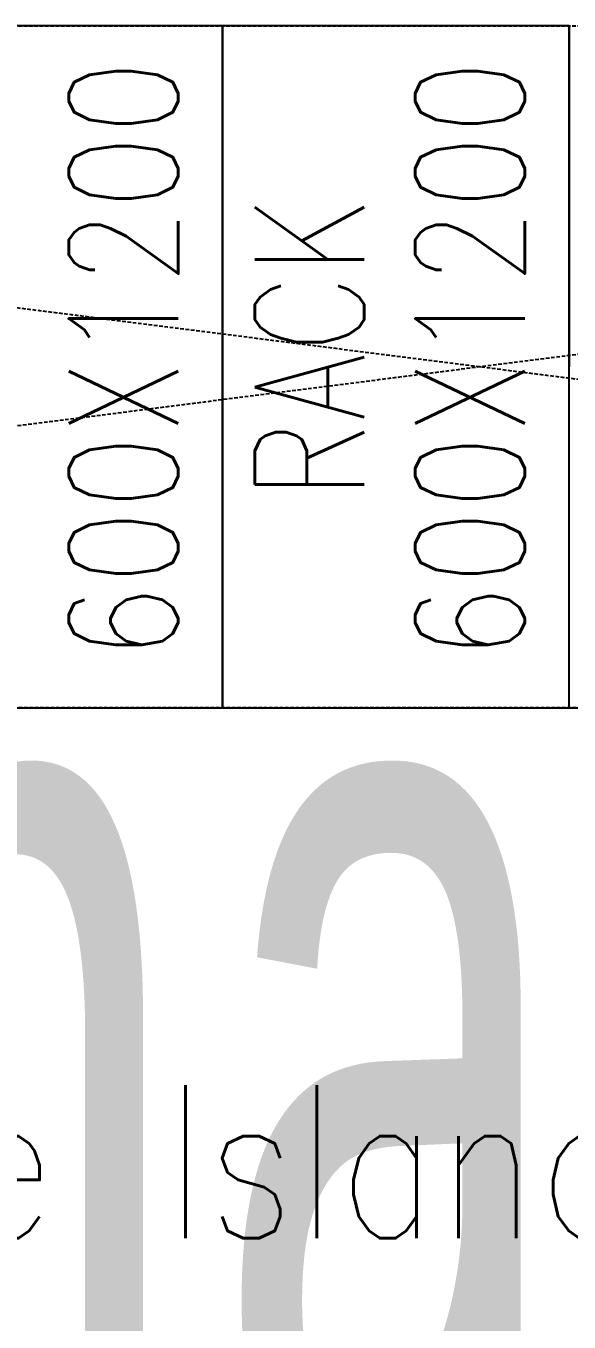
# Model space of a CAD drawing. Extents: x 225000 to 2157367, y 208400 to 840900.
# Drawn here: x 504029 to 504986, y 389721 to 392002 of the extents above; entities that cross this region are included whole.
import ezdxf
from ezdxf.enums import TextEntityAlignment as Align

# ---------------------------------------------------------------- set-up
doc = ezdxf.new("R2010")
doc.units = 0
doc.header["$LTSCALE"] = 10
doc.linetypes.add('XFDP20-DC-PH1$0$HIDDEN2', pattern=[0.1875, 0.125, -0.0625])
doc.layers.add('XFDP20-DC-PH1$0$A-EQ (PH1)', color=15, linetype='XFDP20-DC-PH1$0$HIDDEN2')
doc.layers.add('XFM2Q20-DC$0$RACK-DC1-600X1200', color=6, linetype='Continuous')
doc.styles.add('Data Center Layout_L20$0$ATS', font='monotxt', dxfattribs={"bigfont": 'BIGFONT'})
doc.styles.add('XFM2Q20-DC$0$XOL30-HVAC-EQ-L194205$0$Standard', font='txt.shx', dxfattribs={"width": 0.8, "bigfont": 'chineset.shx'})

# ---------------------------------------------------------------- blocks, each defined once
blk = doc.blocks.new('Data Center Layout_L20')
at = {"style": 'Data Center Layout_L20$0$ATS', "width": 0.5}
blk.add_text('Phase 1', height=1600, dxfattribs=at).set_placement((505375.59, 190202.31), align=Align.MIDDLE_CENTER)
blk = doc.blocks.new('XFDP20-DC-PH1')
at = {"layer": 'XFDP20-DC-PH1$0$A-EQ (PH1)', "ltscale": 5}
for p, q in [((509535.6, 192002.3, 0), (500125.6, 190802.3, 0)), ((500125.6, 192002.3, 0), (509535.6, 190802.3, 0))]:
    blk.add_line(p, q, dxfattribs=at)
at = {"layer": 'XFDP20-DC-PH1$0$A-EQ (PH1)', "ltscale": 5, "elevation": 0}
blk.add_lwpolyline([(509535.6, 190802.3), (500125.6, 190802.3), (500125.6, 192002.3), (509535.6, 192002.3)], close=True, dxfattribs=at)
blk = doc.blocks.new('XFM2Q20-DC')
at = {"layer": 'XFM2Q20-DC$0$RACK-DC1-600X1200'}
for p, q in [((504375.6, 190802.3), (504375.6, 192002.3)), ((504375.6, 192002.3), (504375.6, 191402.3)), ((504985.6, 190802.3), (504985.6, 192002.3)), ((504985.6, 192002.3), (504985.6, 191402.3)), ((503765.6, 190802.3), (504375.6, 190802.3)), ((504375.6, 190802.3), (504985.6, 190802.3)), ((504985.6, 190802.3), (505595.6, 190802.3))]:
    blk.add_line(p, q, dxfattribs=at)
for points in [[(504375.6, 192002.3), (503765.6, 192002.3), (503765.6, 190802.3), (504375.6, 190802.3)], [(504985.6, 192002.3), (504375.6, 192002.3), (504375.6, 190802.3), (504985.6, 190802.3)]]:
    blk.add_lwpolyline(points, close=True, dxfattribs=at)
at = {"color": 53, "style": 'XFM2Q20-DC$0$XOL30-HVAC-EQ-L194205$0$Standard', "width": 0.8}
for s, p in [('600X1200', (504297.4, 190886.4, 0)), ('600X1200', (504907.4, 190886.4, 0)), ('RACK', (504625, 191168.6, 0))]:
    blk.add_text(s, height=192.55, rotation=90, dxfattribs=at).set_placement(p)
blk.add_text('157Kw Storage Island', height=269.575, dxfattribs=at).set_placement((501827.8, 189868.5, 0))

msp = doc.modelspace()

# ---------------------------------------------------------------- block references
for name in ['Data Center Layout_L20', 'XFDP20-DC-PH1', 'XFM2Q20-DC']:
    msp.add_blockref(name, (0, 200000))

doc.saveas('drawing.dxf')
